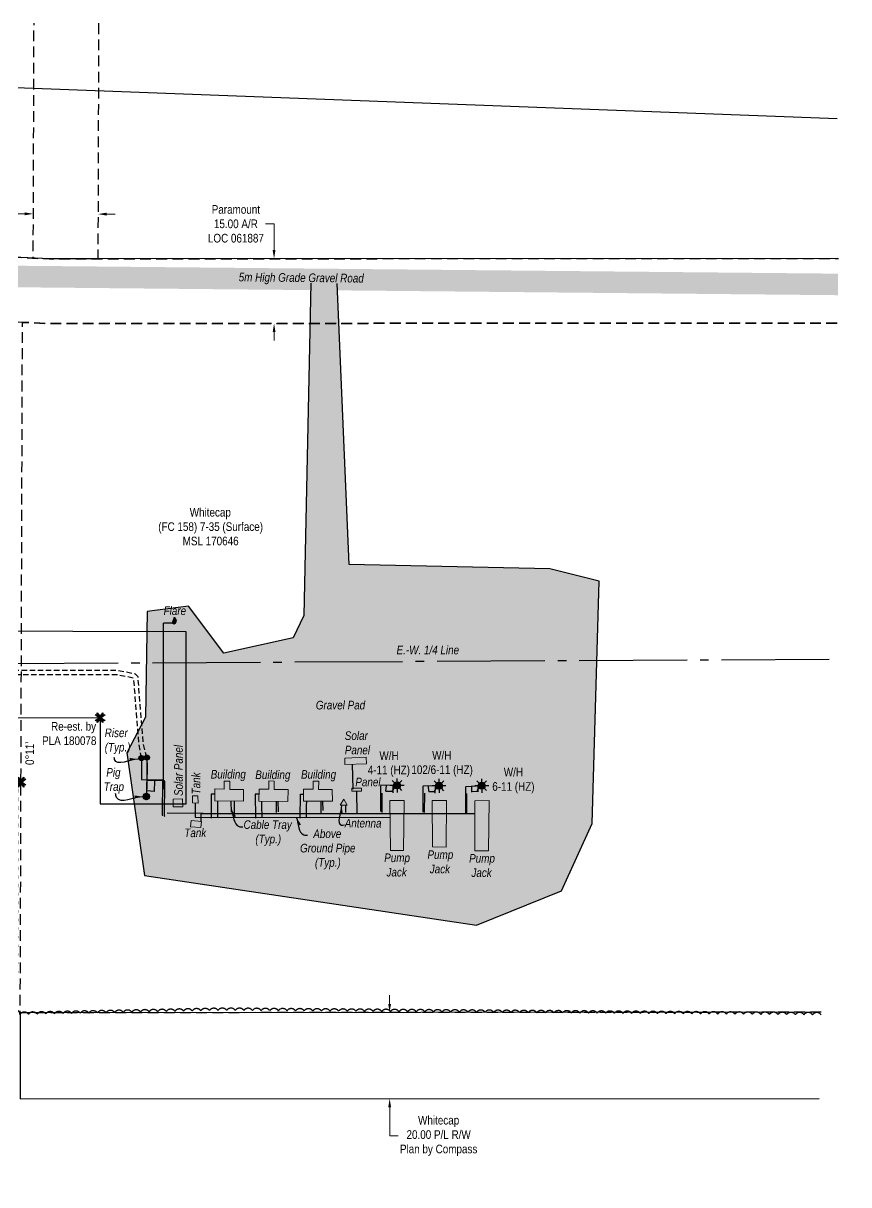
# Model space of a CAD drawing. Extents: x 521099 to 549685, y 6023217 to 6034691.
# Drawn here: x 536041 to 536999, y 6031195 to 6032542 of the extents above; entities that cross this region are included whole.
import ezdxf
from ezdxf.enums import TextEntityAlignment as Align

# ---------------------------------------------------------------- set-up
doc = ezdxf.new("R2010")
doc.units = 0
doc.header["$LTSCALE"] = 5
doc.header["$PDSIZE"] = 0.5
for name, pattern in [('0', [1, 1, 0]), ('foc-ACCESSROAD', [3.75, 2.5, -1.25]), ('foc-QUARTERLINE', [33, 25, -3, 2, -3]), ('foc-TOPO', [1, 0.2, -0.8]), ('UG_PIPE', [1.875, 1.25, -0.625])]:
    doc.linetypes.add(name, pattern=pattern)
doc.layers.get('Defpoints').update_dxf_attribs({"color": 9})
for name, color, linetype in [('AS-CABLE', 224, 'foc-CABLE'), ('AS-PIPE-AG', 44, 'Continuous'), ('AS-PIPE-UG', 44, 'UG_PIPE'), ('AS-ROADS', 254, 'Continuous'), ('AS-SYMBOL', 7, 'Continuous'), ('C-AR', 13, 'foc-ACCESSROAD'), ('C-RW', 13, 'Continuous'), ('C-WS', 13, 'foc-ACCESSROAD'), ('C-WS-S', 13, 'Continuous'), ('F-AR', 190, 'foc-ACCESSROAD'), ('F-RW', 190, 'Continuous'), ('L-BD', 7, 'Continuous'), ('L-MON', 1, 'Continuous'), ('L-MON-T', 1, 'Continuous'), ('L-QSEC', 8, 'foc-QUARTERLINE'), ('T-BUSH', 110, '0'), ('T-GENERAL', 48, 'foc-TOPO')]:
    doc.layers.add(name, color=color, linetype=linetype)
for name, color, linetype, lineweight in [('AS-GENERAL', 48, 'Continuous', 18), ('C-RW-T', 13, 'Continuous', 9), ('C-WS-T', 13, 'Continuous', 9), ('F-AR-T', 190, 'Continuous', 9), ('T-TEXT', 48, 'Continuous', 18)]:
    doc.layers.add(name, color=color, linetype=linetype, lineweight=lineweight)
doc.styles.add('80CG', font='ARIALN.TTF', dxfattribs={"height": 10})
doc.styles.add('80L', font='ARIALN.TTF', dxfattribs={"height": 10})
doc.styles.add('foc-LtypeFont', font='ARIALN.TTF', dxfattribs={"height": 7.35})
doc.linetypes.add('foc-CABLE', pattern='A,2,-1,["C",foc-LtypeFont,S=0.2,R=0,X=-0.625,Y=-0.75],-1.24,8', length=12.24)
doc.dimstyles.new('Compass 5 000', dxfattribs={"dimscale": 5, "dimtxt": 9, "dimasz": 2, "dimexe": 0.2, "dimexo": 0.0625, "dimgap": 0.5, "dimtad": 0, "dimtih": 1, "dimtoh": 1, "dimzin": 0, "dimdsep": 46, "dimtxsty": '80CG', "dimcen": 0.1, "dimse1": 1, "dimse2": 1, "dimclrd": 256, "dimclrt": 256, "dimaunit": 1, "dimadec": 4, "dimazin": 0, "dimtfac": 0.06, "dimtofl": 0, "dimtmove": 0, "dimatfit": 1, "dimfxl": 0.2, "dimtolj": 1, "dimtzin": 0, "dimlwd": -1, "dimarcsym": 0})

# ---------------------------------------------------------------- blocks, each defined once
blk = doc.blocks.new('TEMP')
h = blk.add_hatch(color=255)
h.dxf.hatch_style = 1
h.paths.add_polyline_path([(-1.15, -0.67), (-0.67, -0.67), (-0.67, -1.15), (0, -0.25), (0.67, -1.15), (0.67, -0.67), (1.15, -0.67), (0.25, 0), (1.15, 0.67), (0.67, 0.67), (0.67, 1.15), (0, 0.25), (-0.67, 1.15), (-0.67, 0.67), (-1.15, 0.67), (-0.25, 0)])
h = blk.add_hatch(color=1)
h.dxf.hatch_style = 1
h.paths.add_polyline_path([(0, 0.08), (-0.57, 0.85), (-0.57, 0.57), (-0.85, 0.57), (-0.08, 0), (-0.85, -0.57), (-0.57, -0.57), (-0.57, -0.85), (0, -0.08), (0.57, -0.85), (0.57, -0.57), (0.85, -0.57), (0.08, 0), (0.85, 0.57), (0.57, 0.57), (0.57, 0.85)])
at = {"color": 1}
for p, q in [((-0.08, 0), (0.08, 0)), ((0, 0.08), (0, -0.08))]:
    blk.add_line(p, q, dxfattribs=at)
at = {"color": 255, "flags": 128}
blk.add_lwpolyline([(-0.25, 0), (-1.15, 0.67), (-0.67, 0.67), (-0.67, 1.15), (0, 0.25), (0.67, 1.15), (0.67, 0.67), (1.15, 0.67), (0.25, 0), (1.15, -0.67), (0.67, -0.67), (0.67, -1.15), (0, -0.25), (-0.67, -1.15), (-0.67, -0.67), (-1.15, -0.67)], close=True, dxfattribs=at)
at = {"color": 1, "flags": 128}
blk.add_lwpolyline([(-0.08, 0), (-0.85, 0.57), (-0.57, 0.57), (-0.57, 0.85), (0, 0.08), (0.57, 0.85), (0.57, 0.57), (0.85, 0.57), (0.08, 0), (0.85, -0.57), (0.57, -0.57), (0.57, -0.85), (0, -0.08), (-0.57, -0.85), (-0.57, -0.57), (-0.85, -0.57)], close=True, dxfattribs=at)
blk = doc.blocks.new('*D923')
at = {"layer": 'C-RW-T', "transparency": 16777216}
for p, q in [((536466, 6031404.5), (536466, 6031414.5)), ((536466.1, 6031284.5), (536466.1, 6031251.4)), ((536466.1, 6031251.4), (536476.1, 6031251.4))]:
    blk.add_line(p, q, dxfattribs=at)
for points in [[(536467.7, 6031404.5), (536464.4, 6031404.5), (536466, 6031394.5)], [(536467.8, 6031284.5), (536464.4, 6031284.5), (536466.1, 6031294.5)]]:
    blk.add_solid(points, dxfattribs=at)
at = {"layer": 'Defpoints', "color": 0, "transparency": 16777216}
for p in [(536517.8, 6031394.5), (536466.1, 6031294.5), (536517.8, 6031294.5)]:
    blk.add_point(p, dxfattribs=at)
at = {"layer": 'C-RW-T', "transparency": 16777216, "insert": (536522.9, 6031251.4), "char_height": 10, "attachment_point": 5, "style": '80CG'}
blk.add_mtext('\\A1;Whitecap\\P20.00 P/L R/W\\PPlan by Compass', dxfattribs=at)
blk = doc.blocks.new('*D924')
at = {"layer": 'Defpoints', "color": 0, "transparency": 16777216}
for p in [(536240.7, 6032268.9), (536332, 6032268.9), (536240.7, 6032193.9)]:
    blk.add_point(p, dxfattribs=at)
at = {"layer": 'F-AR-T', "transparency": 16777216}
for p, q in [((536332, 6032309.4), (536322, 6032309.4)), ((536332, 6032278.9), (536332, 6032309.4)), ((536332, 6032183.9), (536332, 6032173.9))]:
    blk.add_line(p, q, dxfattribs=at)
for points in [[(536333.6, 6032278.9), (536330.3, 6032278.9), (536332, 6032268.9)], [(536333.7, 6032183.9), (536330.4, 6032183.9), (536332, 6032193.9)]]:
    blk.add_solid(points, dxfattribs=at)
at = {"layer": 'F-AR-T', "transparency": 16777216, "insert": (536287.7, 6032309.4), "char_height": 10, "attachment_point": 5, "style": '80CG'}
blk.add_mtext('\\A1;Paramount\\P15.00 A/R\\PLOC 061887', dxfattribs=at)
blk = doc.blocks.new('RISER')
h = blk.add_hatch(color=255)
h.dxf.hatch_style = 1
edge = h.paths.add_edge_path()
edge.add_arc((0, 0), 0.7, 0, 360)
blk.add_hatch(color=48).paths.add_polyline_path([(0.58, -0.15), (-0.58, -0.15, 0.774597)])
at = {"color": 48}
blk.add_line((-0.58, -0.15), (0.58, -0.15), dxfattribs=at)
blk.add_circle((0, 0), 0.6, dxfattribs=at)
blk = doc.blocks.new('PIG')
h = blk.add_hatch(color=255)
h.dxf.hatch_style = 1
edge = h.paths.add_edge_path()
edge.add_arc((0, 0), 0.85, 0, 360)
at = {"layer": 'AS-SYMBOL'}
h = blk.add_hatch(color=48, dxfattribs=at)
h.dxf.hatch_style = 1
h.paths.add_polyline_path([(-0.1, 0, 1), (-0.55, 0, 1)])
h = blk.add_hatch(color=48, dxfattribs=at)
h.dxf.hatch_style = 1
h.paths.add_polyline_path([(0.1, 0, 1), (0.55, 0, 1)])
at = {"layer": 'AS-SYMBOL', "color": 48}
for centre, radius in [((0, 0), 0.75), ((-0.33, 0), 0.225), ((0.33, 0), 0.225)]:
    blk.add_circle(centre, radius, dxfattribs=at)
blk = doc.blocks.new('FLARE')
h = blk.add_hatch(color=255)
h.dxf.hatch_style = 1
h.paths.add_polyline_path([(0.16, 2.41, 0.114147), (0.13, 2.43), (0.11, 2.44, 0.261551), (0.01, 2.42), (0, 2.41, 0.131268), (-0.03, 2.37), (-0.04, 2.35, 0.041497), (-0.05, 2.33), (-0.05, 2.29, 0.015174), (-0.05, 2.29), (-0.06, 2.24, 0.004376), (-0.06, 2.24), (-0.07, 2.18), (-0.08, 2.11), (-0.09, 2.05), (-0.1, 1.98), (-0.12, 1.91), (-0.14, 1.83), (-0.17, 1.76), (-0.19, 1.68), (-0.22, 1.61), (-0.26, 1.53), (-0.29, 1.46), (-0.32, 1.39), (-0.36, 1.32), (-0.39, 1.25, 0.000505), (-0.39, 1.25), (-0.43, 1.18, 0.002398), (-0.43, 1.18), (-0.46, 1.1, 0.004177), (-0.46, 1.1), (-0.5, 1.03, 0.005735), (-0.5, 1.03), (-0.53, 0.95, 0.006994), (-0.53, 0.95), (-0.56, 0.87, 0.00791), (-0.57, 0.87), (-0.6, 0.78, 0.008323), (-0.6, 0.78), (-0.63, 0.69, 0.008095), (-0.63, 0.68), (-0.66, 0.59, 0.008067), (-0.66, 0.59), (-0.68, 0.49, 0.008387), (-0.68, 0.49), (-0.7, 0.39, 0.009056), (-0.71, 0.38), (-0.72, 0.28, 0.010123), (-0.72, 0.28), (-0.74, 0.18, 0.011689), (-0.74, 0.18), (-0.75, 0.08, 0.013925), (-0.75, 0.08), (-0.75, -0.02, 0.016488), (-0.75, -0.02), (-0.75, -0.11, 0.017255), (-0.75, -0.12), (-0.74, -0.2, 0.01735), (-0.74, -0.2), (-0.73, -0.28, 0.017311), (-0.73, -0.29), (-0.71, -0.36, 0.01715), (-0.71, -0.36), (-0.69, -0.43, 0.016886), (-0.69, -0.44), (-0.66, -0.5, 0.016546), (-0.66, -0.5), (-0.63, -0.56, 0.016164), (-0.63, -0.56), (-0.6, -0.61, 0.016329), (-0.6, -0.62), (-0.57, -0.66, 0.018828), (-0.57, -0.67), (-0.54, -0.71, 0.022087), (-0.53, -0.71), (-0.5, -0.75, 0.025345), (-0.49, -0.76), (-0.46, -0.78, 0.028234), (-0.45, -0.79), (-0.42, -0.82, 0.030298), (-0.41, -0.82), (-0.37, -0.84, 0.031129), (-0.36, -0.85), (-0.32, -0.86, 0.030544), (-0.31, -0.87), (-0.27, -0.88, 0.028465), (-0.26, -0.88), (-0.22, -0.89, 0.025311), (-0.21, -0.89), (-0.16, -0.89, 0.02283), (-0.15, -0.89), (-0.11, -0.89, 0.021226), (-0.1, -0.89), (-0.05, -0.88, 0.020401), (-0.04, -0.88), (0, -0.87, 0.020299), (0.01, -0.87), (0.05, -0.85, 0.020911), (0.06, -0.85), (0.11, -0.83, 0.022277), (0.11, -0.83), (0.15, -0.81, 0.023712), (0.16, -0.8), (0.2, -0.78, 0.022408), (0.21, -0.78), (0.24, -0.75, 0.01993), (0.25, -0.74), (0.28, -0.72, 0.017146), (0.28, -0.71), (0.31, -0.68, 0.014211), (0.32, -0.68), (0.35, -0.64, 0.011221), (0.35, -0.64), (0.37, -0.61, 0.008212), (0.38, -0.61), (0.4, -0.57, 0.005172), (0.4, -0.57), (0.42, -0.54, 0.002523), (0.43, -0.54), (0.45, -0.5, 0.001671), (0.45, -0.5), (0.47, -0.47, 0.001229), (0.47, -0.47), (0.49, -0.44, 0.00075), (0.49, -0.44), (0.51, -0.41, 0.00026), (0.51, -0.41), (0.54, -0.37), (0.56, -0.34), (0.58, -0.3), (0.61, -0.27), (0.63, -0.23, 0.001311), (0.63, -0.23), (0.66, -0.19, 0.003726), (0.66, -0.19), (0.69, -0.15, 0.006065), (0.69, -0.14), (0.72, -0.1, 0.008452), (0.72, -0.1), (0.74, -0.05, 0.010991), (0.75, -0.05), (0.77, 0, 0.013767), (0.77, 0), (0.79, 0.05, 0.016839), (0.8, 0.05), (0.81, 0.1, 0.019104), (0.82, 0.11), (0.83, 0.15, 0.016987), (0.83, 0.16), (0.84, 0.21, 0.013636), (0.84, 0.21), (0.85, 0.26, 0.010244), (0.85, 0.27), (0.86, 0.31, 0.006846), (0.86, 0.32), (0.86, 0.37, 0.003419), (0.86, 0.37), (0.86, 0.41), (0.87, 0.46), (0.87, 0.5), (0.88, 0.54), (0.88, 0.59), (0.89, 0.63, 0.001278), (0.89, 0.63), (0.89, 0.67, 0.004735), (0.89, 0.67), (0.9, 0.71, 0.008354), (0.9, 0.72), (0.9, 0.76, 0.012059), (0.9, 0.76), (0.9, 0.8, 0.015712), (0.9, 0.81), (0.9, 0.85, 0.018457), (0.9, 0.85), (0.9, 0.89, 0.018102), (0.9, 0.9), (0.89, 0.94, 0.016533), (0.89, 0.95), (0.88, 0.99, 0.014576), (0.88, 0.99), (0.87, 1.03, 0.012435), (0.86, 1.04), (0.85, 1.08, 0.010283), (0.85, 1.09), (0.83, 1.13, 0.00824), (0.83, 1.13), (0.81, 1.18, 0.00638), (0.81, 1.18), (0.78, 1.23, 0.004735), (0.78, 1.23), (0.76, 1.29, 0.003388), (0.75, 1.29), (0.73, 1.34, 0.002345), (0.73, 1.34), (0.7, 1.4, 0.001492), (0.7, 1.4), (0.67, 1.46, 0.000746), (0.67, 1.46), (0.63, 1.51), (0.6, 1.57), (0.57, 1.62), (0.55, 1.68), (0.52, 1.73), (0.49, 1.78), (0.47, 1.83), (0.45, 1.87), (0.42, 1.92), (0.4, 1.97), (0.38, 2.02), (0.35, 2.08, 0.000332), (0.35, 2.08), (0.33, 2.13, 0.001849), (0.33, 2.13), (0.3, 2.19, 0.0038), (0.3, 2.19), (0.27, 2.24, 0.006473), (0.27, 2.24), (0.25, 2.29, 0.010865), (0.24, 2.3), (0.22, 2.34, 0.019524), (0.22, 2.34), (0.19, 2.38, 0.041077), (0.18, 2.39)])
at = {"color": 48, "flags": 128}
for points in [[(0.11, -0.72), (0.07, -0.74), (0.03, -0.76), (-0.02, -0.77), (-0.07, -0.78), (-0.11, -0.79), (-0.16, -0.79), (-0.2, -0.79), (-0.25, -0.78), (-0.29, -0.77), (-0.32, -0.76), (-0.36, -0.74), (-0.4, -0.71), (-0.43, -0.68), (-0.46, -0.65), (-0.49, -0.61), (-0.52, -0.56), (-0.54, -0.51), (-0.57, -0.46), (-0.59, -0.4), (-0.61, -0.33), (-0.63, -0.26), (-0.64, -0.19), (-0.65, -0.11), (-0.65, -0.02), (-0.65, 0.07), (-0.64, 0.17), (-0.63, 0.27), (-0.61, 0.36), (-0.58, 0.46), (-0.56, 0.56), (-0.53, 0.66), (-0.5, 0.75), (-0.47, 0.83), (-0.44, 0.91), (-0.41, 0.99), (-0.37, 1.06), (-0.34, 1.13), (-0.3, 1.2), (-0.27, 1.27), (-0.23, 1.34), (-0.2, 1.42), (-0.16, 1.49), (-0.13, 1.57), (-0.1, 1.65), (-0.07, 1.73), (-0.04, 1.8), (-0.02, 1.88), (0, 1.96), (0.01, 2.03), (0.02, 2.1), (0.03, 2.17), (0.04, 2.22), (0.05, 2.27), (0.05, 2.31), (0.06, 2.34), (0.08, 2.35), (0.09, 2.34), (0.11, 2.32), (0.13, 2.29), (0.16, 2.25), (0.18, 2.2), (0.21, 2.14), (0.24, 2.09), (0.26, 2.03), (0.29, 1.98), (0.31, 1.93), (0.33, 1.88), (0.36, 1.83), (0.38, 1.78), (0.41, 1.73), (0.43, 1.68), (0.46, 1.63), (0.49, 1.58), (0.52, 1.52), (0.55, 1.47), (0.58, 1.41), (0.61, 1.35), (0.64, 1.3), (0.67, 1.24), (0.69, 1.19), (0.72, 1.14), (0.74, 1.09), (0.75, 1.05), (0.77, 1), (0.78, 0.96), (0.79, 0.92), (0.8, 0.88), (0.8, 0.84), (0.8, 0.8), (0.8, 0.76), (0.8, 0.72), (0.79, 0.68), (0.79, 0.64), (0.78, 0.6), (0.78, 0.56), (0.77, 0.51), (0.77, 0.47), (0.76, 0.42), (0.76, 0.37), (0.76, 0.33), (0.75, 0.28), (0.74, 0.23), (0.73, 0.18), (0.72, 0.13), (0.7, 0.09), (0.68, 0.04), (0.66, 0), (0.63, -0.05), (0.61, -0.09), (0.58, -0.13), (0.55, -0.17), (0.53, -0.21), (0.5, -0.25), (0.48, -0.28), (0.45, -0.32), (0.43, -0.35), (0.41, -0.38), (0.39, -0.42), (0.37, -0.45), (0.34, -0.48), (0.32, -0.51), (0.3, -0.55), (0.27, -0.58), (0.24, -0.61), (0.21, -0.64), (0.18, -0.67), (0.15, -0.7)], [(0.02, -0.75), (-0.01, -0.76), (-0.03, -0.77), (-0.05, -0.78), (-0.08, -0.78), (-0.11, -0.79), (-0.13, -0.79), (-0.16, -0.79), (-0.18, -0.78), (-0.2, -0.78), (-0.23, -0.77), (-0.25, -0.76), (-0.26, -0.74), (-0.28, -0.73), (-0.3, -0.71), (-0.32, -0.69), (-0.33, -0.66), (-0.35, -0.63), (-0.36, -0.6), (-0.37, -0.57), (-0.39, -0.53), (-0.4, -0.49), (-0.4, -0.45), (-0.41, -0.41), (-0.41, -0.36), (-0.41, -0.31), (-0.4, -0.25), (-0.39, -0.2), (-0.38, -0.14), (-0.37, -0.09), (-0.36, -0.03), (-0.34, 0.02), (-0.32, 0.07), (-0.31, 0.12), (-0.29, 0.16), (-0.27, 0.21), (-0.25, 0.25), (-0.23, 0.29), (-0.21, 0.33), (-0.19, 0.37), (-0.17, 0.41), (-0.15, 0.45), (-0.14, 0.49), (-0.12, 0.53), (-0.1, 0.58), (-0.08, 0.62), (-0.07, 0.66), (-0.06, 0.71), (-0.05, 0.75), (-0.04, 0.79), (-0.03, 0.83), (-0.03, 0.87), (-0.02, 0.9), (-0.02, 0.93), (-0.01, 0.95), (-0.01, 0.96), (0, 0.97), (0.01, 0.96), (0.02, 0.95), (0.03, 0.94), (0.04, 0.91), (0.06, 0.88), (0.07, 0.86), (0.09, 0.82), (0.1, 0.79), (0.12, 0.76), (0.13, 0.74), (0.14, 0.71), (0.16, 0.68), (0.17, 0.65), (0.18, 0.63), (0.2, 0.6), (0.21, 0.57), (0.23, 0.54), (0.25, 0.51), (0.26, 0.47), (0.28, 0.44), (0.3, 0.41), (0.31, 0.38), (0.33, 0.35), (0.34, 0.32), (0.36, 0.29), (0.37, 0.27), (0.38, 0.24), (0.39, 0.22), (0.39, 0.19), (0.4, 0.17), (0.4, 0.15), (0.41, 0.13), (0.41, 0.1), (0.41, 0.08), (0.4, 0.06), (0.4, 0.04), (0.4, 0.01), (0.39, -0.01), (0.39, -0.03), (0.39, -0.06), (0.39, -0.08), (0.38, -0.11), (0.38, -0.14), (0.38, -0.16), (0.38, -0.19), (0.37, -0.22), (0.37, -0.24), (0.36, -0.27), (0.35, -0.3), (0.34, -0.32), (0.32, -0.35), (0.31, -0.37), (0.3, -0.4), (0.28, -0.42), (0.27, -0.44), (0.25, -0.46), (0.24, -0.48), (0.22, -0.5), (0.21, -0.52), (0.2, -0.54), (0.19, -0.56), (0.17, -0.58), (0.16, -0.6), (0.15, -0.61), (0.14, -0.63), (0.12, -0.65), (0.11, -0.67), (0.09, -0.69), (0.08, -0.7), (0.06, -0.72), (0.04, -0.74)]]:
    blk.add_lwpolyline(points, close=True, dxfattribs=at)
blk = doc.blocks.new('GAS')
h = blk.add_hatch(color=255)
h.dxf.hatch_style = 1
edge = h.paths.add_edge_path()
edge.add_arc((0, 0), 0.9, 0, 360)
for p, q in [((-0.81, 0), (-1.62, 0)), ((-0.57, 0.57), (-1.14, 1.14)), ((0, 0.81), (0, 1.62)), ((0.57, 0.57), (1.14, 1.14)), ((1.62, 0), (0.81, 0)), ((-0.57, -0.57), (-1.14, -1.14)), ((0, -0.81), (0, -1.62)), ((1.14, -1.14), (0.57, -0.57))]:
    blk.add_line(p, q)
blk.add_circle((0, 0), 0.8)
blk = doc.blocks.new('*D978')
at = {"layer": 'C-RW-T', "transparency": 16777216}
for p, q in [((536042.8, 6032321), (536032.8, 6032321)), ((536137.8, 6032320.7), (536147.8, 6032320.7))]:
    blk.add_line(p, q, dxfattribs=at)
for points in [[(536042.8, 6032322.7), (536042.8, 6032319.4), (536052.8, 6032321)], [(536137.8, 6032322.4), (536137.7, 6032319), (536127.8, 6032320.7)]]:
    blk.add_solid(points, dxfattribs=at)
at = {"layer": 'Defpoints', "color": 0, "transparency": 16777216}
for p in [(536052.8, 6032321), (536052.8, 6032319.4), (536127.8, 6032319.2)]:
    blk.add_point(p, dxfattribs=at)
at = {"layer": 'C-RW-T', "transparency": 16777216, "insert": (535998.5, 6032321), "char_height": 10, "attachment_point": 5, "style": '80CG'}
blk.add_mtext('\\A1;Whitecap\\P15.00 A/R\\PLOC 250468', dxfattribs=at)

msp = doc.modelspace()

# ---------------------------------------------------------------- hatches: boundary and pattern name
at = {"layer": 'AS-ROADS'}
h = msp.add_hatch(color=256, dxfattribs=at)
h.dxf.hatch_style = 1
h.paths.add_polyline_path([(536709.206, 6031895.04), (536651.931, 6031909.253), (536419.007, 6031914.14), (536405.082, 6032240.383), (536403.265, 6032240.361), (536374.724, 6032240.496), (536366.334, 6031855.231), (536354.045, 6031829.124), (536273.707, 6031811.418), (536232.743, 6031865.885), (536184.858, 6031859.843), (536182.869, 6031737.042), (536161.001, 6031695.608), (536181.705, 6031553.397), (536566.98, 6031495.722), (536665.459, 6031535.761), (536700.941, 6031613.626)])

# ---------------------------------------------------------------- linework, layer by layer
at = {"layer": 'AS-CABLE'}
msp.add_line((536334.396, 6031639.618), (536334.386, 6031626.474), dxfattribs=at)
at = {"layer": 'AS-CABLE', "flags": 128}
for points in [[(536457.142, 6031648.873), (536457.102, 6031626.404)], [(536506.341, 6031648.863), (536506.242, 6031626.364)], [(536555.201, 6031648.608), (536555.411, 6031626.125)], [(536281.933, 6031639.328), (536282.143, 6031627.114)], [(536386.079, 6031639.418), (536386.074, 6031626.264)]]:
    msp.add_lwpolyline(points, dxfattribs=at)
at = {"layer": 'AS-GENERAL', "flags": 128}
for points in [[(536414.034, 6031682.07), (536414.074, 6031689.547), (536438.966, 6031690.761), (536439.126, 6031683.14)], [(536296.51, 6031639.513), (536296.41, 6031653.28), (536280.828, 6031653.33), (536280.769, 6031662.965), (536274.152, 6031662.89), (536274.277, 6031653.6), (536263.148, 6031653.84), (536263.248, 6031640.072)], [(536399.477, 6031653.185), (536383.69, 6031653.056), (536383.765, 6031662.786), (536377.243, 6031662.985), (536377.403, 6031653.585), (536366.094, 6031653.56), (536366.014, 6031639.638), (536399.592, 6031639.563)], [(536225.842, 6031642.456), (536214.763, 6031642.201), (536214.888, 6031633.051), (536225.992, 6031633.101)], [(536237.381, 6031637.853), (536237.556, 6031646.024), (536243.548, 6031645.724), (536243.753, 6031637.294)], [(536408.532, 6031635.045), (536412.8, 6031642.166), (536416.908, 6031635.135)], [(536433.314, 6031654.78), (536422.38, 6031654.79), (536422.265, 6031651.157), (536433.249, 6031651.117)], [(536466.917, 6031582.382), (536482.129, 6031582.427), (536482.969, 6031640.422), (536466.472, 6031640.307)], [(536515.522, 6031640.537), (536532.053, 6031640.522), (536531.643, 6031586.23), (536515.607, 6031586.53)], [(536564.891, 6031582.072), (536580.768, 6031582.067), (536581.482, 6031640.357), (536564.806, 6031640.172)], [(536247.666, 6031616.265), (536235.977, 6031617.244), (536235.147, 6031609.838), (536246.891, 6031609.253)]]:
    msp.add_lwpolyline(points, close=True, dxfattribs=at)
for points in [[(536263.148, 6031653.84), (536274.277, 6031653.6), (536274.152, 6031662.89), (536280.769, 6031662.965), (536280.828, 6031653.33), (536296.41, 6031653.28), (536296.51, 6031639.513)], [(536314.621, 6031653.515), (536325.815, 6031653.635), (536325.75, 6031663.11), (536332.242, 6031662.83), (536332.287, 6031653.2), (536348.214, 6031653.16), (536348.009, 6031639.458)], [(536348.009, 6031639.458), (536348.214, 6031653.16), (536332.287, 6031653.2), (536332.242, 6031662.83), (536325.75, 6031663.11), (536325.815, 6031653.635), (536314.621, 6031653.515)], [(536348.009, 6031639.458), (536314.416, 6031639.812), (536314.621, 6031653.515)]]:
    msp.add_lwpolyline(points, dxfattribs=at)
at = {"layer": 'AS-PIPE-AG'}
for p, q in [((536240.295, 6031637.524), (536240.384, 6031621.222)), ((536285.691, 6031639.638), (536285.831, 6031625.865)), ((536337.199, 6031627.354), (536336.789, 6031639.707)), ((536240.384, 6031621.222), (536466.622, 6031620.783))]:
    msp.add_line(p, q, dxfattribs=at)
at = {"layer": 'AS-PIPE-AG', "flags": 128}
for points in [[(536203.83, 6031653.78), (536203.865, 6031846.19), (536204.32, 6031846.674), (536213.87, 6031846.625)], [(536178.117, 6031689.592), (536178.057, 6031682.54), (536178.322, 6031664.989)], [(536178.257, 6031689.477), (536178.057, 6031682.54), (536178.217, 6031665.284), (536178.322, 6031664.989), (536202.564, 6031664.63), (536202.194, 6031623.711), (536202.824, 6031623.666)], [(536178.348, 6031689.296), (536178.148, 6031682.36), (536178.308, 6031665.104), (536178.413, 6031664.809), (536202.655, 6031664.449), (536202.286, 6031623.53), (536202.915, 6031623.485)], [(536184.428, 6031690.086), (536184.493, 6031679.307), (536183.859, 6031645.085)], [(536184.52, 6031689.906), (536184.585, 6031679.126), (536183.95, 6031644.904)], [(536422.775, 6031682.48), (536423.29, 6031653.44)], [(536205.727, 6031621.882), (536204.783, 6031622.336), (536205.293, 6031662.93), (536204.538, 6031663.295), (536184.239, 6031663.475)], [(536193.224, 6031663.305), (536192.814, 6031651.037), (536184.269, 6031651.666)], [(536455.333, 6031658.628), (536455.458, 6031658.698)], [(536455.463, 6031657.908), (536455.573, 6031627.874)], [(536473.893, 6031657.708), (536455.903, 6031658.183)], [(536469.765, 6031650.972), (536462.374, 6031651.072), (536461.665, 6031651.281), (536462.314, 6031657.788)], [(536473.294, 6031657.498), (536469.96, 6031657.523), (536469.601, 6031649.497)], [(536504.592, 6031657.018), (536504.732, 6031626.819)], [(536504.597, 6031657.558), (536504.757, 6031657.608)], [(536522.873, 6031657.418), (536505.017, 6031657.033)], [(536511.519, 6031651.152), (536511.174, 6031657.193)], [(536522.458, 6031657.393), (536519.02, 6031657.253), (536518.675, 6031649.153)], [(536553.892, 6031656.979), (536554.202, 6031657.128)], [(536554.092, 6031656.424), (536554.007, 6031625.75)], [(536572.622, 6031657.468), (536554.501, 6031656.429)], [(536560.903, 6031656.994), (536561.003, 6031650.202)], [(536573.147, 6031657.723), (536573.137, 6031657.738), (536567.885, 6031657.363), (536567.84, 6031657.273)], [(536571.618, 6031657.278), (536568.284, 6031657.168), (536568.514, 6031650.642)], [(536262.848, 6031647.973), (536259.08, 6031647.908), (536259.095, 6031619.803)], [(536314.356, 6031647.943), (536310.133, 6031647.838), (536310.633, 6031619.973)], [(536362.121, 6031620.093), (536362.536, 6031647.873), (536365.769, 6031647.918)], [(536427.532, 6031651.052), (536427.912, 6031624.97)], [(536518.755, 6031650.432), (536511.829, 6031650.587), (536511.454, 6031650.817)], [(536568.489, 6031650.792), (536561.058, 6031650.327), (536560.928, 6031650.372)], [(536266.281, 6031639.578), (536266.366, 6031634.245), (536266.411, 6031633.461), (536266.521, 6031621.247)], [(536317.994, 6031621.242), (536317.679, 6031634.14), (536317.964, 6031639.553)], [(536369.428, 6031639.558), (536369.398, 6031634.455), (536369.393, 6031620.927)], [(536388.343, 6031639.518), (536388.713, 6031628.743)], [(536414.929, 6031635.405), (536414.854, 6031626.579)], [(536249.69, 6031625.465), (536207.896, 6031625.67)], [(536247.601, 6031615.6), (536247.606, 6031624.805)], [(536248.31, 6031625.425), (536564.551, 6031625.23)]]:
    msp.add_lwpolyline(points, dxfattribs=at)
at = {"layer": 'AS-PIPE-UG', "flags": 128}
for points in [[(536178.117, 6031689.592), (536175.107, 6031707.47), (536169.315, 6031781.842), (536168.754, 6031782.483), (536149.315, 6031786.333), (536087.198, 6031786.417), (536039.307, 6031786.172), (535814.697, 6031784.717), (535601.542, 6031788.768), (535446.115, 6031792.75), (535427.235, 6031803.318), (535427.051, 6031822.032), (535428.356, 6031943.044), (535429.481, 6032104.394), (535430.02, 6032166.233), (535426.031, 6032173.796), (535411.004, 6032179.285), (535375.225, 6032180.023), (535063.935, 6032184.672), (534839.331, 6032186.997), (534790.242, 6032187.418)], [(536184.284, 6031690.206), (536180.108, 6031707.609), (536174.168, 6031783.884), (536171.393, 6031787.054), (536149.808, 6031791.329), (536087.188, 6031791.414), (536039.278, 6031791.169), (535814.728, 6031789.714), (535601.653, 6031793.764), (535447.478, 6031797.714), (535432.203, 6031806.264), (535432.048, 6031822.029), (535433.353, 6031942.999), (535434.478, 6032104.354), (535435.028, 6032167.449), (535429.553, 6032177.829), (535411.938, 6032184.264), (535375.313, 6032185.019), (535063.998, 6032189.669), (534839.378, 6032191.994), (534790.285, 6032192.415)]]:
    msp.add_lwpolyline(points, dxfattribs=at)
at = {"layer": 'AS-ROADS', "const_width": 24.987, "flags": 128}
msp.add_lwpolyline([(536986.195, 6032239.133), (535970.683, 6032248.939), (535951.688, 6032248.619), (535895.023, 6032250.439), (535824.523, 6032252.929), (535733.658, 6032256.619), (535624.658, 6032260.669), (535510.623, 6032266.114), (535393.818, 6032271.529), (535268.328, 6032273.889), (535133.963, 6032274.189), (534999.418, 6032274.289), (534869.173, 6032275.504), (534790.574, 6032275.361)], dxfattribs=at)
at = {"layer": 'AS-ROADS', "flags": 128}
msp.add_lwpolyline([(536374.724, 6032240.496), (536366.334, 6031855.231), (536354.045, 6031829.124), (536273.707, 6031811.418), (536232.743, 6031865.885), (536184.858, 6031859.843), (536182.869, 6031737.042), (536161.001, 6031695.608), (536181.705, 6031553.397), (536566.98, 6031495.722), (536665.459, 6031535.761), (536700.941, 6031613.626), (536709.206, 6031895.04), (536651.931, 6031909.253), (536419.007, 6031914.14), (536405.082, 6032240.383)], dxfattribs=at)
at = {"layer": 'C-AR', "flags": 128}
msp.add_lwpolyline([(536128.465, 6032542.137), (536127.588, 6032268.798), (536071.284, 6032268.758), (536052.63, 6032269.656), (536053.504, 6032542.137)], dxfattribs=at)
at = {"layer": 'C-RW', "flags": 128}
for points in [[(534790.05, 6032124.884), (535341.731, 6032124.639), (535340.559, 6031738.929), (536130.185, 6031736.53), (536130.139, 6031636.532), (536230.088, 6031636.486), (536230.179, 6031836.175), (535440.811, 6031838.573), (535441.983, 6032224.543), (534790.398, 6032224.832)], [(536966.633, 6031394.817), (536037.54, 6031394.141), (536037.612, 6031294.193), (536964.317, 6031294.868)]]:
    msp.add_lwpolyline(points, dxfattribs=at)
at = {"layer": 'C-WS', "flags": 128}
msp.add_lwpolyline([(536966.633, 6031394.817), (536037.54, 6031394.141), (536038.293, 6031628.443), (536038.612, 6031728.169), (536038.84, 6031799.067), (536038.933, 6031828.117), (536040.111, 6032195.135), (536069.567, 6032193.739), (536985.158, 6032194.381)], dxfattribs=at)
at = {"layer": 'F-AR', "flags": 128}
msp.add_lwpolyline([(536985.158, 6032194.381), (536069.567, 6032193.739), (536040.111, 6032195.135), (535437.049, 6032225.591), (535436.992, 6032298.858), (536071.224, 6032268.764), (536986.896, 6032269.371)], dxfattribs=at)
at = {"layer": 'F-RW'}
for points in [[(534790.913, 6032489.965), (534822.169, 6032489.905), (535114.204, 6032489.334), (535400.243, 6032488.78), (535478.759, 6032488.467), (536985.158, 6032431.541)], [(536985.158, 6032269.338), (536071.224, 6032268.764), (535561.466, 6032292.949), (535436.971, 6032325.539), (535115.164, 6032325.668), (534790.593, 6032325.179)]]:
    msp.add_lwpolyline(points, dxfattribs=at)
at = {"layer": 'L-QSEC', "flags": 128}
msp.add_lwpolyline([(536976.115, 6031804.084), (535118.277, 6031794.265)], dxfattribs=at)
at = {"layer": 'T-BUSH', "flags": 128}
msp.add_lwpolyline([(536966.61, 6031391.819, 0.52056705), (536956.615, 6031391.895, 0.52056705), (536946.621, 6031391.971, 0.52056705), (536936.626, 6031392.046, 0.52056705), (536926.632, 6031392.122, 0.52056705), (536916.637, 6031392.198, 0.52056705), (536906.643, 6031392.274, 0.52056705), (536896.648, 6031392.35, 0.52056705), (536886.654, 6031392.425, 0.52056705), (536876.659, 6031392.501, 0.52056705), (536866.665, 6031392.577, 0.52056705), (536856.67, 6031392.653, 0.52056705), (536846.676, 6031392.729, 0.52056705), (536836.681, 6031392.804, 0.52056705), (536826.687, 6031392.88, 0.52056705), (536816.692, 6031392.956, 0.52056705), (536806.697, 6031393.032, 0.52056705), (536796.703, 6031393.108, 0.52056705), (536786.708, 6031393.183, 0.52056705), (536776.714, 6031393.259, 0.52056705), (536766.719, 6031393.335, 0.52056705), (536756.725, 6031393.411, 0.52056705), (536746.73, 6031393.487, 0.52056705), (536736.736, 6031393.562, 0.52056705), (536726.741, 6031393.638, 0.52056705), (536716.747, 6031393.714, 0.52056705), (536706.752, 6031393.79, 0.52056705), (536696.758, 6031393.866, 0.52056705), (536686.763, 6031393.941, 0.52056705), (536676.769, 6031394.017, 0.52056705), (536666.774, 6031394.093, 0.52056705), (536656.78, 6031394.169, 0.52056705), (536646.785, 6031394.245, 0.52056705), (536636.791, 6031394.321, 0.52056705), (536626.796, 6031394.396, 0.52056705), (536616.801, 6031394.472, 0.52056705), (536606.807, 6031394.548, 0.52056705), (536596.812, 6031394.624, 0.52056705), (536586.818, 6031394.7, 0.52056705), (536576.823, 6031394.775, 0.52056705), (536566.829, 6031394.851, 0.52056705), (536556.834, 6031394.927, 0.52056705), (536546.84, 6031395.003, 0.52056705), (536536.845, 6031395.079, 0.52056705), (536526.851, 6031395.154, 0.52056705), (536516.856, 6031395.23, 0.52056705), (536506.862, 6031395.306, 0.52056705), (536496.867, 6031395.382, 0.52056705), (536486.873, 6031395.458, 0.52056705), (536476.878, 6031395.533, 0.52056705), (536466.884, 6031395.609, 0.52056705), (536456.889, 6031395.685, 0.52056705), (536446.895, 6031395.761, 0.52056705), (536436.9, 6031395.837, 0.52056705), (536426.905, 6031395.912, 0.52056705), (536416.911, 6031395.988, 0.52056705), (536406.916, 6031396.064, 0.52056705), (536396.922, 6031396.14, 0.52056705), (536386.927, 6031396.216, 0.52056705), (536376.933, 6031396.291, 0.52056705), (536366.938, 6031396.367, 0.52056705), (536356.944, 6031396.443, 0.52056705), (536346.949, 6031396.519, 0.52056705), (536336.955, 6031396.595, 0.52056705), (536326.96, 6031396.67, 0.52056705), (536316.966, 6031396.746, 0.52056705), (536306.971, 6031396.822, 0.52056705), (536296.977, 6031396.898, 0.52056705), (536286.982, 6031396.974, 0.52056705), (536276.988, 6031397.049, 0.52056705), (536266.994, 6031396.961, 0.52056705), (536257.001, 6031396.757, 0.52056705), (536247.009, 6031396.554, 0.52056705), (536237.016, 6031396.351, 0.52056705), (536227.023, 6031396.147, 0.52056705), (536217.03, 6031395.944, 0.52056705), (536207.038, 6031395.74, 0.52056705), (536197.045, 6031395.537, 0.52056705), (536187.052, 6031395.333, 0.52056705), (536177.059, 6031395.13, 0.52056705), (536167.067, 6031394.926, 0.52056705), (536157.074, 6031394.723, 0.52056705), (536147.081, 6031394.52, 0.52056705), (536137.088, 6031394.316, 0.52056705), (536127.096, 6031394.113, 0.52056705), (536117.103, 6031393.909, 0.52056705), (536107.11, 6031393.706, 0.52056705), (536097.117, 6031393.502, 0.52056705), (536087.125, 6031393.299, 0.52056705), (536077.132, 6031393.096, 0.52056705), (536067.139, 6031392.892, 0.52056705), (536057.146, 6031392.689, 0.52056705), (536047.154, 6031392.485, 0.52056705), (536037.161, 6031392.282, 0.52056705), (536031.878, 6031396.876, 0.52056705), (536031.895, 6031406.871, 0.52056705), (536031.913, 6031416.866, 0.52056705), (536031.93, 6031426.861, 0.52056705), (536031.948, 6031436.856, 0.52056705), (536031.965, 6031446.85, 0.52056705), (536031.983, 6031456.845, 0.52056705), (536032, 6031466.84, 0.52056705), (536032.018, 6031476.835, 0.52056705), (536032.036, 6031486.83, 0.52056705), (536032.053, 6031496.824, 0.52056705), (536032.071, 6031506.819, 0.52056705), (536032.088, 6031516.814, 0.52056705), (536032.106, 6031526.809, 0.52056705), (536032.123, 6031536.804, 0.52056705), (536032.141, 6031546.798, 0.52056705), (536032.158, 6031556.793, 0.52056705), (536032.176, 6031566.788, 0.52056705), (536032.193, 6031576.783, 0.52056705), (536032.211, 6031586.778, 0.52056705), (536032.228, 6031596.772, 0.52056705), (536032.246, 6031606.767, 0.52056705), (536032.263, 6031616.762, 0.52056705), (536032.281, 6031626.757, 0.52056705), (536032.298, 6031636.752, 0.52056705), (536032.316, 6031646.746, 0.52056705), (536032.333, 6031656.741, 0.52056705), (536032.351, 6031666.736, 0.52056705), (536030.171, 6031674.541, 0.52056705), (536020.176, 6031674.562, 0.52056705), (536010.181, 6031674.582, 0.52056705), (536000.186, 6031674.602, 0.52056705), (535990.192, 6031674.623, 0.52056705), (535980.197, 6031674.643, 0.52056705), (535970.202, 6031674.663, 0.52056705), (535960.207, 6031674.683, 0.52056705), (535950.213, 6031674.704, 0.52056705), (535940.218, 6031674.724, 0.52056705), (535930.223, 6031674.744, 0.52056705), (535920.228, 6031674.765, 0.52056705), (535910.233, 6031674.785, 0.52056705), (535903.75, 6031679.433, 0.52056705), (535901.04, 6031689.053, 0.52056705), (535898.33, 6031698.674, 0.52056705), (535895.62, 6031708.294, 0.52056705), (535892.91, 6031717.914, 0.52056705), (535884.023, 6031720.657, 0.52056705), (535874.167, 6031722.32, 0.52056705), (535864.312, 6031723.984, 0.52056705), (535854.457, 6031725.647, 0.52056705), (535844.601, 6031727.311, 0.52056705), (535834.746, 6031728.975, 0.52056705), (535824.89, 6031730.638, 0.52056705), (535815.035, 6031732.302, 0.52056705), (535805.121, 6031733.262, 0.52056705), (535795.126, 6031733.266, 0.52056705), (535785.131, 6031733.27, 0.52056705), (535775.136, 6031733.273, 0.52056705), (535765.141, 6031733.277, 0.52056705), (535755.147, 6031733.28, 0.52056705), (535745.152, 6031733.284, 0.52056705), (535735.157, 6031733.288, 0.52056705), (535725.162, 6031733.291, 0.52056705), (535715.167, 6031733.295, 0.52056705), (535705.172, 6031733.298, 0.52056705), (535695.178, 6031733.302, 0.52056705), (535685.183, 6031733.306, 0.52056705), (535675.188, 6031733.309, 0.52056705), (535665.193, 6031733.313, 0.52056705), (535655.198, 6031733.316, 0.52056705), (535645.204, 6031733.32, 0.52056705), (535635.209, 6031733.324, 0.52056705), (535625.214, 6031733.327, 0.52056705), (535615.219, 6031733.331, 0.52056705), (535605.224, 6031733.334, 0.52056705), (535595.229, 6031733.338, 0.52056705), (535585.235, 6031733.342, 0.52056705), (535575.24, 6031733.345, 0.52056705), (535565.245, 6031733.349, 0.52056705), (535555.25, 6031733.352, 0.52056705), (535545.255, 6031733.356, 0.52056705), (535535.261, 6031733.36, 0.52056705), (535525.266, 6031733.363, 0.52056705), (535515.271, 6031733.367, 0.52056705), (535505.276, 6031733.37, 0.52056705), (535495.281, 6031733.374, 0.52056705), (535485.287, 6031733.378, 0.52056705), (535475.292, 6031733.381, 0.52056705), (535465.297, 6031733.385, 0.52056705), (535456.837, 6031728.697, 0.52056705), (535448.777, 6031722.787, 0.52056705), (535442.246, 6031716.093, 0.52056705), (535442.155, 6031706.099, 0.52056705), (535442.064, 6031696.104, 0.52056705), (535441.973, 6031686.11, 0.52056705), (535441.882, 6031676.115, 0.52056705), (535441.791, 6031666.121, 0.52056705), (535441.701, 6031656.127, 0.52056705), (535441.61, 6031646.132, 0.52056705), (535441.519, 6031636.138, 0.52056705), (535441.428, 6031626.143, 0.52056705), (535438.917, 6031618.607, 0.52056705), (535428.922, 6031618.672, 0.52056705), (535418.928, 6031618.737, 0.52056705), (535408.933, 6031618.801, 0.52056705), (535398.938, 6031618.866, 0.52056705), (535388.944, 6031618.931, 0.52056705), (535378.949, 6031618.995, 0.52056705), (535368.955, 6031619.06, 0.52056705), (535358.96, 6031619.125, 0.52056705), (535348.965, 6031619.19, 0.52056705), (535338.971, 6031619.254, 0.52056705), (535328.976, 6031619.319, 0.52056705), (535318.982, 6031619.384, 0.52056705), (535308.987, 6031619.448, 0.52056705), (535298.992, 6031619.513, 0.52056705), (535288.998, 6031619.578, 0.52056705), (535279.003, 6031619.642, 0.52056705), (535269.009, 6031619.707, 0.52056705), (535259.014, 6031619.772, 0.52056705), (535249.019, 6031619.836, 0.52056705), (535239.025, 6031619.901, 0.52056705), (535229.03, 6031619.966, 0.52056705), (535219.035, 6031620.03, 0.52056705), (535209.041, 6031620.095, 0.52056705), (535199.046, 6031620.16, 0.52056705), (535189.052, 6031620.224, 0.52056705), (535179.057, 6031620.289, 0.52056705), (535169.062, 6031620.354, 0.52056705), (535159.068, 6031620.419, 0.52056705), (535149.073, 6031620.483, 0.52056705), (535139.079, 6031620.548, 0.52056705), (535129.084, 6031620.613, 0.52056705), (535119.089, 6031620.677, 0.52056705), (535109.095, 6031620.742, 0.52056705), (535099.1, 6031620.807, 0.52056705), (535089.106, 6031620.871, 0.52056705), (535079.111, 6031620.936, 0.52056705), (535069.116, 6031621.001, 0.52056705), (535059.122, 6031621.065, 0.52056705), (535049.127, 6031621.13, 0.52056705), (535045.246, 6031627.267, 0.52056705), (535045.248, 6031637.262, 0.52056705), (535045.25, 6031647.257, 0.52056705), (535045.253, 6031657.251, 0.52056705), (535045.255, 6031667.246, 0.52056705), (535045.257, 6031677.241, 0.52056705), (535045.26, 6031687.236, 0.52056705), (535045.262, 6031697.231, 0.52056705), (535045.264, 6031707.225, 0.52056705), (535045.267, 6031717.22, 0.52056705), (535045.269, 6031727.215, 0.52056705), (535045.271, 6031737.21, 0.52056705), (535045.274, 6031747.205, 0.52056705), (535045.276, 6031757.2, 0.52056705), (535045.278, 6031767.194, 0.52056705), (535045.281, 6031777.189, 0.52056705), (535045.283, 6031787.184, 0.52056705), (535045.285, 6031797.179, 0.52056705), (535045.288, 6031807.174, 0.52056705), (535045.29, 6031817.168, 0.52056705), (535045.292, 6031827.163, 0.52056705), (535045.295, 6031837.158, 0.52056705), (535045.297, 6031847.153, 0.52056705), (535045.299, 6031857.148, 0.52056705), (535045.302, 6031867.143, 0.52056705), (535045.304, 6031877.137, 0.52056705), (535045.306, 6031887.132, 0.52056705), (535045.309, 6031897.127, 0.52056705), (535045.311, 6031907.122, 0.52056705), (535045.313, 6031917.117, 0.52056705), (535045.316, 6031927.111, 0.52056705), (535045.318, 6031937.106, 0.52056705), (535045.32, 6031947.101, 0.52056705), (535045.322, 6031957.096, 0.52056705), (535045.325, 6031967.091, 0.52056705), (535045.327, 6031977.085, 0.52056705), (535045.329, 6031987.08, 0.52056705), (535045.332, 6031997.075, 0.52056705), (535045.334, 6032007.07, 0.52056705), (535045.336, 6032017.065, 0.52056705), (535045.339, 6032027.06, 0.52056705), (535045.341, 6032037.054, 0.52056705), (535045.343, 6032047.049, 0.52056705), (535045.346, 6032057.044, 0.52056705), (535045.348, 6032067.039, 0.52056705), (535045.35, 6032077.034, 0.52056705), (535045.353, 6032087.028, 0.52056705), (535045.355, 6032097.023, 0.52056705), (535045.357, 6032107.018, 0.52056705), (535043.12, 6032114.799, 0.52056705), (535033.126, 6032114.91, 0.52056705), (535023.132, 6032115.02, 0.52056705), (535013.138, 6032115.131, 0.52056705), (535003.144, 6032115.242, 0.52056705), (534993.149, 6032115.353, 0.52056705), (534983.155, 6032115.463, 0.52056705), (534973.161, 6032115.574, 0.52056705), (534963.167, 6032115.685, 0.52056705), (534953.173, 6032115.796, 0.52056705), (534943.178, 6032115.907, 0.52056705), (534933.184, 6032116.017, 0.52056705), (534923.19, 6032116.128, 0.52056705), (534913.196, 6032116.239, 0.52056705), (534903.202, 6032116.35, 0.52056705), (534893.207, 6032116.461, 0.52056705), (534883.213, 6032116.571, 0.52056705), (534873.219, 6032116.682, 0.52056705), (534863.225, 6032116.793, 0.52056705), (534853.231, 6032116.904, 0.52056705), (534843.236, 6032117.015, 0.52056705), (534833.242, 6032117.125, 0.52056705), (534823.248, 6032117.236, 0.52056705), (534813.254, 6032117.347, 0.52056705), (534803.26, 6032117.458, 0.52056705), (534790.001, 6032117.605, 0.52056705)], format="xyb", dxfattribs=at)

# ---------------------------------------------------------------- block references
at = {"layer": 'AS-SYMBOL'}
for name, p, xscale, yscale, zscale in [('FLARE', (536216.227, 6031847.18), 2.497397252770777, 2.497397252770777, 2.497397252770777), ('RISER', (536178.117, 6031689.592), 4.99740725, 4.99740725, 4.99740725), ('RISER', (536184.508, 6031690.216), 4.99740725, 4.99740725, 4.99740725), ('PIG', (536183.794, 6031645.04), 4.99740725, 4.99740725, 4.99740725)]:
    msp.add_blockref(name, p, dxfattribs=dict(at, xscale=xscale, yscale=yscale, zscale=zscale))
at = {"layer": 'C-WS-S', "xscale": 4.99740725, "yscale": 4.99740725, "zscale": 4.99740725}
for p in [(536474.633, 6031657.938), (536523.333, 6031657.553), (536572.882, 6031657.623)]:
    msp.add_blockref('GAS', p, dxfattribs=at)
at = {"layer": 'L-MON', "xscale": 4.99740725, "yscale": 4.99740725, "zscale": 4.99740725}
msp.add_blockref('TEMP', (536130.185, 6031736.53), dxfattribs=at)
at = {"layer": 'L-MON', "color": 5, "xscale": 4.99740725, "yscale": 4.99740725, "zscale": 4.99740725}
msp.add_blockref('TEMP', (536038.4, 6031661.848), dxfattribs=at)

# ---------------------------------------------------------------- texts
at = {"layer": 'C-WS-S', "char_height": 9.99481, "attachment_point": 1, "style": '80L'}
for s, width, insert in [('\\pi13.621;W/H\\P\\pi0.11474;4-11 (HZ)', 48.38322, (536440.569, 6031697.528)), ('\\pi24.764;W/H\\P\\pi0.66357;102/6-11 (HZ)', 70.67043, (536490.657, 6031697.872)), ('\\pi13.621;W/H\\P\\pi0.25451;6-11 (HZ)', 48.38322, (536584.895, 6031678.37))]:
    msp.add_mtext_dynamic_manual_height_columns(s, width=width, gutter_width=24.987, heights=[0], dxfattribs=dict(at, insert=insert))
at = {"layer": 'C-WS-T', "insert": (536197.245, 6031979.818), "char_height": 9.99481, "width": 120.93766, "attachment_point": 1, "style": '80L'}
msp.add_mtext('\\pi36.917;Whitecap\\P\\pi0.39427;(FC 158) 7-35 (Surface)\\P\\pi28.702;MSL 170646', dxfattribs=at)
at = {"layer": 'L-BD', "linetype": 'Continuous', "style": '80L'}
msp.add_text("0°11'", height=9.9948, rotation=89.8128, dxfattribs=at).set_placement((536048.537, 6031695.104), align=Align.MIDDLE)
at = {"layer": 'L-MON-T', "linetype": 'Continuous', "insert": (536061.913, 6031731.497), "char_height": 9.99481, "attachment_point": 1, "style": '80L'}
msp.add_mtext_dynamic_manual_height_columns('\\pi11.411;Re-est. by \\P\\pi0.97944;PLA 180078', width=62.61185, gutter_width=249.87, heights=[0], dxfattribs=at)
at = {"layer": 'L-QSEC', "insert": (536474.077, 6031820.074), "char_height": 9.99481, "attachment_point": 1, "style": '80L'}
msp.add_mtext_dynamic_manual_height_columns('{\\fArial Narrow|b0|i1|c0|p34;E.-W. 1/4 Line}', width=95.87989, gutter_width=24.987, heights=[0], dxfattribs=at)
at = {"layer": 'T-GENERAL', "insert": (536291.03, 6032252.693), "char_height": 9.99481, "attachment_point": 1, "rotation": 359.446731, "style": '80L'}
msp.add_mtext_dynamic_manual_height_columns('{\\fArial Narrow|b0|i1|c0|p34;5m High Grade Gravel Road}', width=145.76107, gutter_width=49.974, heights=[0], dxfattribs=at)
at = {"layer": 'T-TEXT', "char_height": 9.99481, "attachment_point": 1, "style": '80L'}
for s, width, insert in [('{\\fArial Narrow|b0|i1|c0|p34;Flare}', 20.02256, (536203.866, 6031865.591)), ('{\\fArial Narrow|b0|i1|c0|p34;Gravel Pad}', 57.9417, (536380.419, 6031756.135)), ('{\\fArial Narrow|b0|i1|c0|p34;Riser (Typ.)}', 20.02256, (536135.547, 6031723.961)), ('{\\fArial Narrow|b0|i1|c0|p34;Solar Panel}', 32.69456, (536414.047, 6031720.674)), ('\\pi-2.1908;{\\fArial Narrow|b0|i1|c0|p34;Pig \\P\\pi-5.1429;Trap}', 11.5856, (536139.544, 6031678.207)), ('{\\fArial Narrow|b0|i1|c0|p34;Building}', 20.02256, (536258.512, 6031675.951)), ('{\\fArial Narrow|b0|i1|c0|p34;Building}', 20.02256, (536310.201, 6031675.301)), ('{\\fArial Narrow|b0|i1|c0|p34;Building}', 20.02256, (536363.224, 6031675.687)), ('{\\fArial Narrow|b0|i1|c0|p34;Panel}', 14.2752, (536426.247, 6031666.94)), ('\\pi2.9508;{\\fArial Narrow|b0|i1|c0|p34;Cable Tray\\P\\pi16.644;(Typ.)}', 61.55477, (536293.655, 6031617.501)), ('{\\fArial Narrow|b0|i1|c0|p34;Tank}', 12.75825, (536227.87, 6031607.974)), ('\\pi20.462;{\\fArial Narrow|b0|i1|c0|p34;Above \\P\\pi5.1053;Ground Pipe \\P\\pi22.419;(Typ.)}', 73.10436, (536357.02, 6031606.904)), ('\\pi-0.38067;{\\fArial Narrow|b0|i1|c0|p34;Pump \\P\\pi2.2851;Jack}', 28.35043, (536460.146, 6031578.985)), ('\\pi-0.38067;{\\fArial Narrow|b0|i1|c0|p34;Pump \\P\\pi2.2851;Jack}', 28.35043, (536510.318, 6031582.654)), ('\\pi-0.38067;{\\fArial Narrow|b0|i1|c0|p34;Pump \\P\\pi2.2851;Jack}', 28.35043, (536558.654, 6031578.373))]:
    msp.add_mtext_dynamic_manual_height_columns(s, width=width, gutter_width=24.987, heights=[0], dxfattribs=dict(at, insert=insert))
for s, width, insert, rotation in [('{\\fArial Narrow|b0|i1|c0|p34;Solar Panel}', 59.77567, (536216.076, 6031645.705), 90), ('{\\fArial Narrow|b0|i1|c0|p34;Tank}', 32.69456, (536236.417, 6031647.533), 90), ('{\\fArial Narrow|b0|i1|c0|p34;Antenna}', 32.69456, (536413.959, 6031619.191), 359.888685)]:
    msp.add_mtext_dynamic_manual_height_columns(s, width=width, gutter_width=24.987, heights=[0], dxfattribs=dict(at, insert=insert, rotation=rotation))

# ---------------------------------------------------------------- dimensions: what is measured, and where the dimension line sits
at = {"layer": 'C-RW-T', "color": 6}
dim = msp.add_linear_dim(base=(536052.795, 6032320.985), p1=(536127.75, 6032319.204), p2=(536052.79, 6032319.445), angle=179.816196, text='Whitecap\\P15.00 A/R\\PLOC 250468', dimstyle='Compass 5 000', dxfattribs=at)
dim.commit()
dim.dimension.update_dxf_attribs({"geometry": '*D978', "text_midpoint": (535998.481, 6032321.049), "dimtype": 161})
at = {"layer": 'C-RW-T', "color": 2}
dim = msp.add_linear_dim(base=(536466.101, 6031294.505), p1=(536517.754, 6031394.491), p2=(536517.826, 6031294.543), angle=270.041704, text='Whitecap\\P20.00 P/L R/W\\PPlan by Compass', dimstyle='Compass 5 000', dxfattribs=at)
dim.commit()
dim.dimension.update_dxf_attribs({"geometry": '*D923', "text_midpoint": (536522.861, 6031251.353), "dimtype": 161})
at = {"layer": 'F-AR-T', "color": 2}
dim = msp.add_linear_dim(base=(536331.978, 6032268.937), p1=(536240.712, 6032193.859), p2=(536240.662, 6032268.876), angle=90.037973, text='Paramount\\P15.00 A/R\\PLOC 061887', dimstyle='Compass 5 000', dxfattribs=at)
dim.commit()
dim.dimension.update_dxf_attribs({"geometry": '*D924', "text_midpoint": (536287.65, 6032309.394), "dimtype": 161})

# ---------------------------------------------------------------- leaders
at = {"layer": 'T-TEXT', "path_type": 1}
for points in [[(536174.343, 6031688.295), (536146.956, 6031688.175), (536146.596, 6031690.336)], [(536180.098, 6031644.857), (536149.376, 6031644.129), (536147.951, 6031648.41)], [(536282.082, 6031630.642), (536291.374, 6031610.249), (536295.568, 6031609.796)], [(536410.182, 6031634.669), (536410.182, 6031612.015), (536413.545, 6031612.161)], [(536357.648, 6031621.113), (536366.603, 6031600.563), (536370.797, 6031600.11)]]:
    msp.add_leader(points, dimstyle='Compass 5 000', override={"dimgap": 0.5, "dimtad": 0}, dxfattribs=at)

doc.saveas('drawing.dxf')
